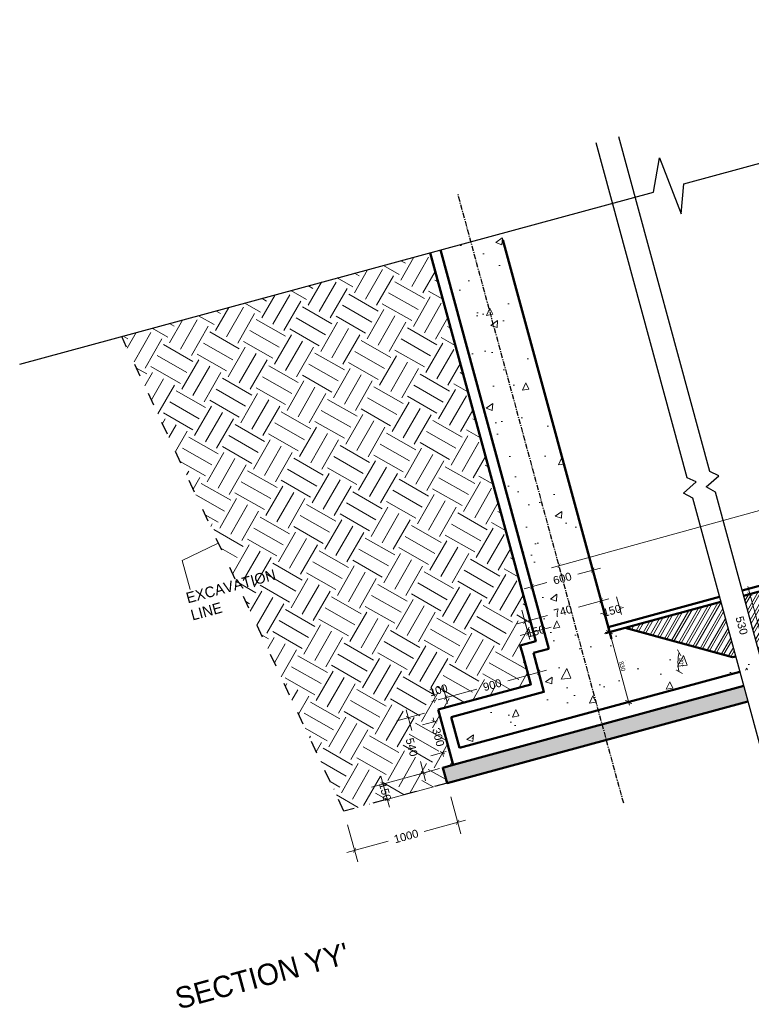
# Model space of a CAD drawing. Header units: millimetres. Extents: x -31731215 to 29997125, y -14487545 to 25622576.
# Drawn here: x 2156842 to 2163708, y -911848 to -902579 of the extents above; entities that cross this region are included whole.
import ezdxf

# ---------------------------------------------------------------- set-up
doc = ezdxf.new("R2010")
doc.units = ezdxf.units.MM
doc.header["$MEASUREMENT"] = 0
for name, pattern in [('1', [0]), ('ACAD_ISO03W100', [30, 12, -18]), ('CENTER', [2, 1.25, -0.25, 0.25, -0.25])]:
    doc.linetypes.add(name, pattern=pattern)
for name, color, linetype, lineweight in [('DIMENSION', 101, 'Continuous', 9), ('DIMENSIONS', 2, '1', 15), ('ELEV 4', 21, 'Continuous', 9), ('HATCH', 8, '1', 18), ('section think', 172, 'Continuous', 50), ('SLAB', 240, 'Continuous', 40)]:
    doc.layers.add(name, color=color, linetype=linetype, lineweight=lineweight)
doc.styles.add('2mm', font='arial.ttf')
doc.styles.add('ARIAL', font='arial.ttf')
doc.dimstyles.new('DIM 75', dxfattribs={"dimscale": 75, "dimtxt": 2, "dimasz": 0.5, "dimexe": 1.5, "dimexo": 1.75, "dimgap": 0.9, "dimtad": 1, "dimdec": 0, "dimlfac": -1, "dimrnd": 10, "dimdsep": 46, "dimtxsty": '2mm', "dimblk": 'ARCHTICK', "dimcen": 1, "dimdle": 1, "dimclrd": 256, "dimclre": 1, "dimclrt": 256, "dimadec": 0, "dimazin": 3, "dimtfac": 0.666667, "dimtdec": 0, "dimtix": 1, "dimtofl": 0, "dimtmove": 2, "dimatfit": 3, "dimfxl": 1, "dimtolj": 1, "dimlwd": 13, "dimlwe": 15, "dimarcsym": 0})
doc.dimstyles.new('FOR DETAILS', dxfattribs={"dimtxt": 40, "dimasz": 50, "dimexe": 50, "dimexo": 0, "dimgap": 10, "dimtad": 1, "dimdec": 0, "dimrnd": 10, "dimtxsty": 'ARIAL', "dimblk": 'ARCHTICK', "dimcen": 1.5, "dimdle": 30, "dimclrd": 5, "dimclre": 5, "dimclrt": 11, "dimadec": 0, "dimazin": 0, "dimtfac": 1, "dimtdec": 0, "dimtix": 1, "dimtmove": 0, "dimatfit": 3, "dimldrblk": 'OPEN90', "dimfxl": 1, "dimlwd": -1, "dimlwe": -1, "dimarcsym": 0})

# ---------------------------------------------------------------- blocks, each defined once
blk = doc.blocks.new('_ArchTick')
at = {"color": 0, "linetype": 'ByBlock', "const_width": 0.15}
blk.add_lwpolyline([(-0.5, -0.5), (0.5, 0.5)], dxfattribs=at)
blk = doc.blocks.new('*D457')
at = {"layer": 'Defpoints', "color": 0, "transparency": 16777216}
for p in [(2160880.2, -909111.1), (2160798.7, -909444.1), (2160958.9, -909400.6)]:
    blk.add_point(p, dxfattribs=at)
at = {"layer": 'DIMENSION', "lineweight": 13, "transparency": 16777216}
for p, q in [((2160720, -909154.6), (2160710.2, -909118.5)), ((2160798.7, -909444.1), (2160808.5, -909480.3))]:
    blk.add_line(p, q, dxfattribs=at)
at = {"layer": 'DIMENSION', "color": 1, "lineweight": 15, "transparency": 16777216}
for p, q in [((2160753.5, -909145.5), (2160611.4, -909184.2)), ((2160832.2, -909435), (2160690.1, -909473.6))]:
    blk.add_line(p, q, dxfattribs=at)
at = {"layer": 'DIMENSION', "lineweight": 13, "transparency": 16777216, "xscale": 37.5, "yscale": 37.5, "zscale": 37.5}
for p, rotation in [((2160720, -909154.6), 285.2086876161899), ((2160798.7, -909444.1), 105.2086876161899)]:
    blk.add_blockref('_ArchTick', p, dxfattribs=dict(at, rotation=rotation))
at = {"layer": 'DIMENSION', "transparency": 16777216, "insert": (2160759.3, -909299.4), "char_height": 75, "attachment_point": 5, "rotation": 285.20869, "style": '2mm'}
blk.add_mtext('\\A1;300', dxfattribs=at)
blk = doc.blocks.new('*D458')
at = {"layer": 'Defpoints', "color": 0, "transparency": 16777216}
for p in [(2160757.4, -909040.8), (2160898.4, -909559.2), (2160620.8, -909634.7)]:
    blk.add_point(p, dxfattribs=at)
at = {"layer": 'DIMENSION', "color": 1, "lineweight": 15, "transparency": 16777216}
for p, q in [((2160630.8, -909075.3), (2160371.3, -909145.8)), ((2160771.7, -909593.7), (2160512.2, -909664.2))]:
    blk.add_line(p, q, dxfattribs=at)
at = {"layer": 'DIMENSION', "lineweight": 13, "transparency": 16777216}
for p, q in [((2160460.2, -909043.9), (2160512.7, -909237.2)), ((2160640.5, -909707.1), (2160591.5, -909527.2))]:
    blk.add_line(p, q, dxfattribs=at)
at = {"layer": 'DIMENSION', "lineweight": 13, "transparency": 16777216, "xscale": 37.5, "yscale": 37.5, "zscale": 37.5}
for p, rotation in [((2160479.8, -909116.3), 105.2086876161761), ((2160620.8, -909634.7), 285.2086876161762)]:
    blk.add_blockref('_ArchTick', p, dxfattribs=dict(at, rotation=rotation))
at = {"layer": 'DIMENSION', "transparency": 16777216, "insert": (2160511.2, -909393.3), "char_height": 75, "attachment_point": 5, "rotation": 285.20869, "style": '2mm'}
blk.add_mtext('\\A1;540', dxfattribs=at)
blk = doc.blocks.new('*D459')
at = {"layer": 'Defpoints', "color": 0, "transparency": 16777216}
for p in [(2160801.9, -909585.5), (2160841.2, -909730.2), (2160281.5, -909882.4)]:
    blk.add_point(p, dxfattribs=at)
at = {"layer": 'DIMENSION', "color": 1, "lineweight": 15, "transparency": 16777216}
for p, q in [((2160675.2, -909619.9), (2160133.6, -909767.1)), ((2160714.6, -909764.6), (2160173, -909911.9))]:
    blk.add_line(p, q, dxfattribs=at)
at = {"layer": 'DIMENSION', "lineweight": 13, "transparency": 16777216}
blk.add_line((2160222.5, -909665.2), (2160301.2, -909954.7), dxfattribs=at)
at = {"layer": 'DIMENSION', "lineweight": 13, "transparency": 16777216, "xscale": 37.5, "yscale": 37.5, "zscale": 37.5}
for p, rotation in [((2160242.2, -909737.6), 105.2086876161957), ((2160281.5, -909882.4), 285.2086876161957)]:
    blk.add_blockref('_ArchTick', p, dxfattribs=dict(at, rotation=rotation))
at = {"layer": 'DIMENSION', "transparency": 16777216, "insert": (2160261.9, -909810), "char_height": 75, "attachment_point": 5, "rotation": 285.20869, "style": '2mm'}
blk.add_mtext('\\A1;150', dxfattribs=at)
blk = doc.blocks.new('*D460')
at = {"layer": 'Defpoints', "color": 0, "transparency": 16777216}
for p in [(2161699, -908692.4), (2161748.7, -908875), (2160880.2, -909111.1)]:
    blk.add_point(p, dxfattribs=at)
at = {"layer": 'DIMENSION', "color": 1, "lineweight": 15, "transparency": 16777216}
for p, q in [((2161714.2, -908748.3), (2161669.5, -908583.9)), ((2160845.7, -908984.4), (2160801, -908820))]:
    blk.add_line(p, q, dxfattribs=at)
at = {"layer": 'DIMENSION', "lineweight": 13, "transparency": 16777216}
for p, q in [((2161771.4, -908672.8), (2161409.7, -908771.1)), ((2160758.2, -908948.2), (2161119.8, -908849.9))]:
    blk.add_line(p, q, dxfattribs=at)
at = {"layer": 'DIMENSION', "lineweight": 13, "transparency": 16777216, "xscale": 37.5, "yscale": 37.5, "zscale": 37.5}
for p, rotation in [((2161699, -908692.4), 15.2086876161632), ((2160830.5, -908928.5), 195.2086876161632)]:
    blk.add_blockref('_ArchTick', p, dxfattribs=dict(at, rotation=rotation))
at = {"layer": 'DIMENSION', "transparency": 16777216, "insert": (2161264.8, -908810.5), "char_height": 75, "attachment_point": 5, "rotation": 15.20869, "style": '2mm'}
blk.add_mtext('\\A1;900', dxfattribs=at)
blk = doc.blocks.new('*D461')
at = {"layer": 'Defpoints', "color": 0, "transparency": 16777216}
for p in [(2160830.5, -908928.5), (2160853.9, -909014.6), (2160757.4, -909040.8)]:
    blk.add_point(p, dxfattribs=at)
at = {"layer": 'DIMENSION', "color": 1, "lineweight": 15, "transparency": 16777216}
for p, q in [((2160819.5, -908887.9), (2160801, -908820)), ((2160723, -908914.2), (2160704.5, -908846.2))]:
    blk.add_line(p, q, dxfattribs=at)
at = {"layer": 'DIMENSION', "lineweight": 13, "transparency": 16777216}
for p, q in [((2160830.5, -908928.5), (2160866.7, -908918.7)), ((2160734, -908954.8), (2160697.9, -908964.6))]:
    blk.add_line(p, q, dxfattribs=at)
at = {"layer": 'DIMENSION', "lineweight": 13, "transparency": 16777216, "xscale": 37.5, "yscale": 37.5, "zscale": 37.5}
for p, rotation in [((2160734, -908954.8), 15.2086876161411), ((2160830.5, -908928.5), 195.2086876161412)]:
    blk.add_blockref('_ArchTick', p, dxfattribs=dict(at, rotation=rotation))
at = {"layer": 'DIMENSION', "transparency": 16777216, "insert": (2160759.9, -908859.4), "char_height": 75, "attachment_point": 5, "rotation": 15.20869, "style": '2mm'}
blk.add_mtext('\\A1;100', dxfattribs=at)
blk = doc.blocks.new('*D462')
at = {"layer": 'Defpoints', "color": 0, "transparency": 16777216}
for p in [(2161744.6, -908288.4), (2161794.1, -908470.5), (2161649.4, -908509.9)]:
    blk.add_point(p, dxfattribs=at)
at = {"layer": 'DIMENSION', "color": 1, "lineweight": 15, "transparency": 16777216}
for p, q in [((2161759.7, -908343.9), (2161715.1, -908179.8)), ((2161615, -908383.2), (2161570.4, -908219.1))]:
    blk.add_line(p, q, dxfattribs=at)
at = {"layer": 'DIMENSION', "lineweight": 13, "transparency": 16777216}
blk.add_line((2161527.5, -908347.4), (2161817, -908268.7), dxfattribs=at)
at = {"layer": 'DIMENSION', "lineweight": 13, "transparency": 16777216, "xscale": 37.5, "yscale": 37.5, "zscale": 37.5}
for p, rotation in [((2161744.6, -908288.4), 15.20868761618778), ((2161599.9, -908327.7), 195.2086876161878)]:
    blk.add_blockref('_ArchTick', p, dxfattribs=dict(at, rotation=rotation))
at = {"layer": 'DIMENSION', "transparency": 16777216, "insert": (2161672.2, -908308), "char_height": 75, "attachment_point": 5, "rotation": 15.20869, "style": '2mm'}
blk.add_mtext('\\A1;150', dxfattribs=at)
blk = doc.blocks.new('*D463')
at = {"layer": 'Defpoints', "color": 0, "transparency": 16777216}
for p in [(2162458.4, -908094.3), (2162508, -908276.5), (2162363.2, -908315.8)]:
    blk.add_point(p, dxfattribs=at)
at = {"layer": 'DIMENSION', "color": 1, "lineweight": 15, "transparency": 16777216}
for p, q in [((2162473.5, -908149.8), (2162428.9, -907985.7)), ((2162328.8, -908189.1), (2162284.2, -908025.1))]:
    blk.add_line(p, q, dxfattribs=at)
at = {"layer": 'DIMENSION', "lineweight": 13, "transparency": 16777216}
for p, q in [((2162458.4, -908094.3), (2162494.6, -908084.5)), ((2162313.7, -908133.6), (2162277.5, -908143.5))]:
    blk.add_line(p, q, dxfattribs=at)
at = {"layer": 'DIMENSION', "lineweight": 13, "transparency": 16777216, "xscale": 37.5, "yscale": 37.5, "zscale": 37.5}
for p, rotation in [((2162458.4, -908094.3), 195.2086876161841), ((2162313.7, -908133.6), 15.20868761618402)]:
    blk.add_blockref('_ArchTick', p, dxfattribs=dict(at, rotation=rotation))
at = {"layer": 'DIMENSION', "transparency": 16777216, "insert": (2162386.1, -908114), "char_height": 75, "attachment_point": 5, "rotation": 15.20869, "style": '2mm'}
blk.add_mtext('\\A1;150', dxfattribs=at)
blk = doc.blocks.new('*D456')
at = {"layer": 'Defpoints', "color": 0, "transparency": 16777216}
for p in [(2162334.6, -908323.6), (2163004.4, -908567.4), (2163341.7, -908597.4), (2163341.7, -908597.4), (2162959.5, -908701.3)]:
    blk.add_point(p, dxfattribs=at)
at = {"layer": 'DIMENSIONS', "color": 5, "transparency": 16777216}
blk.add_arc((2163341.7, -908597.4), 338.6, 164.79159, 195.20869, dxfattribs=at)
at = {"layer": 'DIMENSIONS', "color": 5, "transparency": 16777216, "xscale": 50, "yscale": 50, "zscale": 50}
for p, rotation in [((2163014.9, -908508.5), 74.79159348532038), ((2163014.9, -908686.2), 285.2086876161541)]:
    blk.add_blockref('_ArchTick', p, dxfattribs=dict(at, rotation=rotation))
at = {"layer": 'DIMENSIONS', "color": 11, "lineweight": 50, "transparency": 16777216, "insert": (2163033.5, -908597.4), "char_height": 40, "attachment_point": 5, "rotation": 270.00014, "style": 'ARIAL'}
blk.add_mtext('30°', dxfattribs=at)
blk = doc.blocks.new('_Open90')
at = {"color": 0, "linetype": 'ByBlock', "lineweight": -2}
for p, q in [((0, 0), (-1, 0)), ((-0.5, 0.5), (0, 0)), ((0, 0), (-0.5, -0.5))]:
    blk.add_line(p, q, dxfattribs=at)
blk = doc.blocks.new('*D464')
at = {"layer": 'Defpoints', "color": 0, "transparency": 16777216}
for p in [(2163675.8, -907959), (2163675.8, -907959), (2163814.5, -908468.8)]:
    blk.add_point(p, dxfattribs=at)
at = {"layer": 'DIMENSION', "lineweight": 13, "transparency": 16777216}
blk.add_line((2163834.1, -908541.2), (2163656.2, -907886.6), dxfattribs=at)
at = {"layer": 'DIMENSION', "color": 1, "lineweight": 15, "transparency": 16777216}
for p, q in [((2163802.5, -907924.5), (2163784.4, -907929.4)), ((2163941.1, -908434.4), (2163923, -908439.3))]:
    blk.add_line(p, q, dxfattribs=at)
at = {"layer": 'DIMENSION', "lineweight": 13, "transparency": 16777216, "xscale": 37.5, "yscale": 37.5, "zscale": 37.5}
for p, rotation in [((2163675.8, -907959), 105.2086876161809), ((2163814.5, -908468.8), 285.2086876161809)]:
    blk.add_blockref('_ArchTick', p, dxfattribs=dict(at, rotation=rotation))
at = {"layer": 'DIMENSION', "transparency": 16777216, "insert": (2163600.3, -908253.3), "char_height": 75, "attachment_point": 5, "rotation": 285.20869, "style": '2mm'}
blk.add_mtext('\\A1;530', dxfattribs=at)
blk = doc.blocks.new('*D465')
at = {"layer": 'Defpoints', "color": 0, "transparency": 16777216}
for p in [(2162283.6, -908023.1), (2162363.2, -908315.8), (2161649.4, -908509.9)]:
    blk.add_point(p, dxfattribs=at)
at = {"layer": 'DIMENSION', "color": 1, "lineweight": 15, "transparency": 16777216}
for p, q in [((2162328.8, -908189.1), (2162254.1, -907914.6)), ((2161615, -908383.2), (2161540.3, -908108.6))]:
    blk.add_line(p, q, dxfattribs=at)
at = {"layer": 'DIMENSION', "lineweight": 13, "transparency": 16777216}
for p, q in [((2162356, -908003.4), (2162071.4, -908080.8)), ((2161497.4, -908236.9), (2161782.1, -908159.5))]:
    blk.add_line(p, q, dxfattribs=at)
at = {"layer": 'DIMENSION', "lineweight": 13, "transparency": 16777216, "xscale": 37.5, "yscale": 37.5, "zscale": 37.5}
for p, rotation in [((2162283.6, -908023.1), 15.20868761617528), ((2161569.8, -908217.2), 195.2086876161753)]:
    blk.add_blockref('_ArchTick', p, dxfattribs=dict(at, rotation=rotation))
at = {"layer": 'DIMENSION', "transparency": 16777216, "insert": (2161926.7, -908120.1), "char_height": 75, "attachment_point": 5, "rotation": 15.20869, "style": '2mm'}
blk.add_mtext('\\A1;740', dxfattribs=at)
blk = doc.blocks.new('*D466')
at = {"layer": 'Defpoints', "color": 0, "transparency": 16777216}
for p in [(2162205.4, -907735.2), (2162249, -907895.8), (2161680, -908050.6)]:
    blk.add_point(p, dxfattribs=at)
at = {"layer": 'DIMENSION', "color": 1, "lineweight": 15, "transparency": 16777216}
for p, q in [((2162214.6, -907769.2), (2162175.9, -907626.7)), ((2161645.5, -907923.9), (2161606.8, -907781.4))]:
    blk.add_line(p, q, dxfattribs=at)
at = {"layer": 'DIMENSION', "lineweight": 13, "transparency": 16777216}
for p, q in [((2162277.8, -907715.6), (2162066, -907773.1)), ((2161563.9, -907909.6), (2161775.7, -907852))]:
    blk.add_line(p, q, dxfattribs=at)
at = {"layer": 'DIMENSION', "lineweight": 13, "transparency": 16777216, "xscale": 37.5, "yscale": 37.5, "zscale": 37.5}
for p, rotation in [((2162205.4, -907735.2), 15.2086876161721), ((2161636.3, -907889.9), 195.2086876161721)]:
    blk.add_blockref('_ArchTick', p, dxfattribs=dict(at, rotation=rotation))
at = {"layer": 'DIMENSION', "transparency": 16777216, "insert": (2161920.8, -907812.6), "char_height": 75, "width": 200.857, "attachment_point": 5, "rotation": 15.20869, "style": '2mm'}
blk.add_mtext('\\A1;600', dxfattribs=at)
blk = doc.blocks.new('*D470')
at = {"layer": 'Defpoints', "color": 0, "transparency": 16777216}
for p in [(2167580, -906119.5), (2167580, -906119.5), (2161890.2, -907693.8)]:
    blk.add_point(p, dxfattribs=at)
at = {"layer": 'ELEV 4', "color": 1, "lineweight": 15, "transparency": 16777216}
for p, q in [((2167545, -905993), (2167550, -906011.1)), ((2161855.2, -907567.3), (2161860.2, -907585.4))]:
    blk.add_line(p, q, dxfattribs=at)
at = {"layer": 'ELEV 4', "lineweight": 13, "transparency": 16777216}
for p, q in [((2167652.3, -906099.5), (2164870.3, -906869.3)), ((2161817.9, -907713.8), (2164599.9, -906944))]:
    blk.add_line(p, q, dxfattribs=at)
at = {"layer": 'ELEV 4', "lineweight": 13, "transparency": 16777216, "xscale": 33.75, "yscale": 33.75, "zscale": 33.75}
for p, rotation in [((2167580, -906119.5), 15.46584766612798), ((2161890.2, -907693.8), 195.465847666128)]:
    blk.add_blockref('_ArchTick', p, dxfattribs=dict(at, rotation=rotation))
at = {"layer": 'ELEV 4', "transparency": 16777216, "insert": (2164735.1, -906906.6), "char_height": 48.75, "attachment_point": 5, "rotation": 15.46585, "style": '2mm'}
blk.add_mtext('\\A1;8500', dxfattribs=at)
blk = doc.blocks.new('*D471')
at = {"layer": 'Defpoints', "color": 0, "transparency": 16777216}
for p in [(2162363.2, -908315.8), (2162541.2, -908970.4), (2162541.2, -908970.4)]:
    blk.add_point(p, dxfattribs=at)
at = {"layer": 'DIMENSIONS', "color": 5, "transparency": 16777216}
for p, q in [((2162355.3, -908286.9), (2162549.1, -908999.4)), ((2162363.2, -908315.8), (2162315, -908328.9)), ((2162541.2, -908970.4), (2162492.9, -908983.5))]:
    blk.add_line(p, q, dxfattribs=at)
at = {"layer": 'DIMENSIONS', "color": 5, "transparency": 16777216, "xscale": 50, "yscale": 50, "zscale": 50}
for p, rotation in [((2162363.2, -908315.8), 105.2086876161842), ((2162541.2, -908970.4), 285.2086876161842)]:
    blk.add_blockref('_ArchTick', p, dxfattribs=dict(at, rotation=rotation))
at = {"layer": 'DIMENSIONS', "color": 11, "lineweight": 50, "transparency": 16777216, "insert": (2162481.6, -908635.1), "char_height": 40, "attachment_point": 5, "rotation": 285.20869, "style": 'ARIAL'}
blk.add_mtext('830', dxfattribs=at)
blk = doc.blocks.new('*D472')
at = {"layer": 'Defpoints', "color": 0, "transparency": 16777216}
for p in [(2160841.2, -909730.2), (2159876.3, -909992.5), (2160940.9, -910096.9)]:
    blk.add_point(p, dxfattribs=at)
at = {"layer": 'DIMENSIONS', "color": 1, "lineweight": 15, "transparency": 16777216}
for p, q in [((2160875.7, -909856.9), (2160970.4, -910205.5)), ((2159910.7, -910119.2), (2160005.5, -910467.8))]:
    blk.add_line(p, q, dxfattribs=at)
at = {"layer": 'DIMENSIONS', "lineweight": 13, "transparency": 16777216}
for p, q in [((2161013.3, -910077.2), (2160628.1, -910181.9)), ((2159903.6, -910378.9), (2160288.8, -910274.2))]:
    blk.add_line(p, q, dxfattribs=at)
at = {"layer": 'DIMENSIONS', "lineweight": 13, "transparency": 16777216, "xscale": 37.5, "yscale": 37.5, "zscale": 37.5}
for p, rotation in [((2160940.9, -910096.9), 15.20868761617444), ((2159975.9, -910359.2), 195.2086876161745)]:
    blk.add_blockref('_ArchTick', p, dxfattribs=dict(at, rotation=rotation))
at = {"layer": 'DIMENSIONS', "transparency": 16777216, "insert": (2160458.4, -910228.1), "char_height": 75, "attachment_point": 5, "rotation": 15.20869, "style": '2mm'}
blk.add_mtext('\\A1;1000', dxfattribs=at)

msp = doc.modelspace()

# ---------------------------------------------------------------- hatches: boundary and pattern name
at = {"layer": 'DIMENSIONS'}
h = msp.add_hatch(dxfattribs=at)
h.set_pattern_fill('ANSI32', color=253, scale=7, angle=15.2086876)
h.set_pattern_definition([(60.208688, (1684036.23, -1343275.594), (-57.863285, 33.1269656), []), (60.208688, (1684066.56, -1343267.35), (-57.863285, 33.1269656), [])])
h.paths.add_polyline_path([(2163617.875, -907974.714), (2163756.489, -908484.596), (2164055.699, -908403.253), (2163917.084, -907893.371)])
h.paths.add_polyline_path([(2163703.159, -908334.975), (2163647.462, -908130.099), (2163498.322, -908170.644), (2163554.019, -908375.52)], flags=9)
h.paths.add_polyline_path([(2164105.754, -908104.583), (2164052.168, -907899.144), (2163902.619, -907938.151), (2163956.204, -908143.59)], flags=9)
at = {"layer": 'HATCH'}
h = msp.add_hatch(dxfattribs=at)
h.set_pattern_fill('AR-CONC', color=256, scale=4, angle=15.2086876)
h.set_pattern_definition([(65.2087, (2135778.3, -917540.15), (719.941, 129.651), [76.2, -838.2]), (10.2087, (2135778.3, -917540.15), (-336.52, 700.479), [60.96, -670.562]), (115.6601, (2135838.3, -917529.34), (383.421, 830.13), [64.76, -712.361]), (61.393, (2135725, -917344.1), (1090.457, 122.175), [114.3, -1257.3]), (111.8442, (2135815.8, -917333.9), (656.723, 1204.16), [97.14, -1068.542]), (6.393, (2135725, -917344.1), (656.723, 1204.16), [91.44, -1005.84]), (36.2087, (2135836.35, -917366.43), (692.529, -235.639), [76.2, -838.2]), (341.2087, (2135836.35, -917366.4), (45.274, 775.8), [60.96, -670.56]), (86.6601, (2135894.06, -917386.1), (737.803, 540.161), [64.76, -712.36]), (52.7087, (2135778.28, -917540.15), (-76.8054, 329.6156), [0, -662.432, 0, -680.72, 0, -673.1]), (22.7087, (2135778.3, -917540.15), (152.794, 456.8044), [0, -388.112, 0, -647.192, 0, -256.54]), (342.7087, (2135559.65, -917599.58), (529.3785, 120.1685), [0, -254, 0, -792.48, 0, -1051.56]), (332.7087, (2135461.6, -917626.24), (545.084, 253.582), [0, -330.2, 0, -526.288, 0, -746.76])])
h.paths.add_polyline_path([(2160971.76, -904683.093), (2160778.764, -904735.56), (2161794.136, -908470.509), (2161649.389, -908509.86), (2161748.654, -908874.995), (2160880.175, -909111.097), (2160958.875, -909400.59), (2162165.096, -909072.671)])
h.paths.add_polyline_path([(2168114.733, -906752.212), (2167969.987, -906791.562), (2167641.821, -905584.434), (2167448.825, -905636.901), (2167954.957, -907498.658), (2169511.108, -907075.608), (2169471.757, -906930.861), (2169121.827, -907025.992)])
h.paths.add_polyline_path([(2166954.615, -903056.613), (2166761.62, -903109.08), (2167396.282, -905443.625), (2167589.277, -905391.158)])
h.paths.add_polyline_path([(2166761.62, -903109.08), (2166568.625, -903161.547), (2167203.287, -905496.092), (2167396.282, -905443.625)])
h.paths.add_polyline_path([(2165020.676, -908140.918), (2163331.967, -908600.005), (2162324.873, -908326.225), (2162363.218, -908315.801), (2161347.846, -904580.851), (2160971.76, -904683.093), (2162165.096, -909072.671), (2165060.026, -908285.664)])
h.paths.add_polyline_path([(2166709.385, -907681.831), (2165020.676, -908140.918), (2165060.026, -908285.664), (2167954.957, -907498.658), (2167448.825, -905636.901), (2167255.83, -905689.369), (2167583.996, -906896.496), (2167439.25, -906935.847)])
h = msp.add_hatch(dxfattribs=at)
h.set_pattern_fill('EARTH', color=252, scale=50, angle=60.2086876)
h.set_pattern_definition([(60.2087, (2086959.82, -920041.83), (-117.792, 433.2869), [317.5, -317.5]), (60.2087, (2086856.5, -919982.68), (-117.792, 433.2869), [317.5, -317.5]), (60.2087, (2086753.17, -919923.52), (-117.792, 433.2869), [317.5, -317.5]), (150.2087, (2086738.45, -919869.36), (-433.2869, -117.792), [317.5, -317.5]), (150.2087, (2086797.6, -919766.03), (-433.2869, -117.792), [317.5, -317.5]), (150.2087, (2086856.76, -919662.7), (-433.2869, -117.792), [317.5, -317.5])])
h.paths.add_polyline_path([(2160682.267, -904761.794), (2157795.738, -905546.516), (2159876.25, -909992.549), (2160841.227, -909730.213), (2160801.876, -909585.467), (2160898.374, -909559.233), (2160757.443, -909040.833), (2161625.923, -908804.731), (2161552.891, -908536.093), (2161526.658, -908439.596), (2161671.404, -908400.245)])
h = msp.add_hatch(dxfattribs=at)
h.set_pattern_fill('ANSI32', color=253, scale=7, angle=15.2086876)
h.set_pattern_definition([(60.20869, (2143080.24, -931550.31), (-57.86329, 33.12697), []), (60.20869, (2143110.57, -931542.067), (-57.86329, 33.12697), [])])
h.paths.add_polyline_path([(2165267.985, -907526.12), (2164616.659, -907703.187), (2164664.841, -907690.089)], flags=16)
h.paths.add_polyline_path([(2167439.25, -906935.847), (2166944.746, -907070.281), (2166778.552, -907528.061), (2166675.219, -907556.153), (2166709.385, -907681.831)])
h.paths.add_polyline_path([(2166944.746, -907070.281), (2166836.389, -907099.738), (2166731.476, -907438.852), (2166649.396, -907461.166), (2166675.219, -907556.153), (2166778.552, -907528.061)], flags=17)
h.paths.add_polyline_path([(2166836.389, -907099.738), (2166765.695, -907118.957), (2166621.412, -907158.181), (2166570.77, -907171.949), (2166649.396, -907461.166), (2166731.476, -907438.852)], flags=16)
h.paths.add_polyline_path([(2166765.695, -907118.957), (2166681.777, -907141.771), (2166649.809, -907246.954), (2166595.197, -907261.801), (2166570.77, -907171.949), (2166621.412, -907158.181)], flags=0)
h.paths.add_polyline_path([(2166681.777, -907141.771), (2166570.77, -907171.949), (2166595.197, -907261.801), (2166649.809, -907246.954)], flags=0)
h.paths.add_polyline_path([(2166570.77, -907171.949), (2166513.552, -907187.504), (2166506.549, -907285.9), (2166595.197, -907261.801)])
h.paths.add_polyline_path([(2166595.197, -907261.801), (2166506.549, -907285.9), (2166501.574, -907355.788), (2166538.424, -907491.335), (2166649.396, -907461.166), (2166635.315, -907409.369)])
h.paths.add_polyline_path([(2166513.552, -907187.504), (2166459.798, -907202.117), (2166484.225, -907291.969), (2166506.549, -907285.9)])
h.paths.add_polyline_path([(2166506.549, -907285.9), (2166484.225, -907291.969), (2166501.574, -907355.788)], flags=17)
h.paths.add_polyline_path([(2166649.396, -907461.166), (2166538.424, -907491.335), (2166564.247, -907586.321), (2166675.219, -907556.153)])
h.paths.add_polyline_path([(2166675.219, -907556.153), (2166564.247, -907586.321), (2166598.413, -907711.999), (2166709.385, -907681.831)])
h.paths.add_polyline_path([(2166454.906, -907203.447), (2164288.601, -907792.372), (2164427.215, -908302.254), (2166593.521, -907713.329)])
h.paths.add_polyline_path([(2168983.212, -906516.11), (2168114.733, -906752.212), (2169121.827, -907025.992), (2169022.563, -906660.856)])
h.paths.add_polyline_path([(2171319.692, -906082.702), (2171268.612, -905894.808), (2170720.17, -906043.906), (2170759.521, -906188.653), (2170858.785, -906553.788)])
h.paths.add_polyline_path([(2163544.195, -908542.309), (2163405.58, -908032.427), (2162507.964, -908276.45), (2163381.032, -908513.795)])
h = msp.add_hatch(dxfattribs=at)
h.set_pattern_fill('AR-SAND', color=0, scale=3, angle=15.2086876)
h.set_pattern_definition([(52.7087, (2135748.7, -917431.31), (-43.1491, 140.4225), [0, -115.824, 0, -129.54, 0, -123.825]), (22.7087, (2135748.7, -917431.31), (73.7193, 242.8936), [0, -62.484, 0, -104.394, 0, -40.005]), (342.7087, (2135658.25, -917455.9), (228.87366, 62.66767), [0, -38.1, 0, -137.16, 0, -179.07]), (332.7087, (2135658.25, -917455.9), (203.4996, 124.6289), [0, -19.05, 0, -89.916, 0, -102.87])])
h.paths.add_polyline_path([(2162201.093, -909205.08), (2160898.374, -909559.233), (2160801.876, -909585.467), (2160841.227, -909730.213), (2162240.443, -909349.827)])
h.paths.add_polyline_path([(2167990.953, -907631.067), (2165096.023, -908418.074), (2165135.373, -908562.82), (2168030.303, -907775.814)])
h.paths.add_polyline_path([(2168955.93, -907368.732), (2167990.953, -907631.067), (2168030.303, -907775.814), (2168995.28, -907513.478)])
h.paths.add_polyline_path([(2163658.892, -908964.212), (2163619.541, -908819.465), (2162201.093, -909205.08), (2162240.443, -909349.827)])

# ---------------------------------------------------------------- linework, layer by layer
for points in [[(2156841.592, -905805.907), (2162775.66, -904192.69), (2162829.501, -903873.061), (2163032.696, -904397.689), (2163057.115, -904116.175), (2168709.727, -902579.474)], [(2163899.801, -909850.375), (2163141.652, -907061.593), (2163055.74, -907012.408), (2163172.473, -906908.132), (2163089.185, -906868.597), (2162236.594, -903732.423)], [(2164112.096, -909792.662), (2163353.947, -907003.879), (2163268.035, -906954.694), (2163384.768, -906850.419), (2163301.479, -906810.883), (2162448.889, -903674.709)]]:
    msp.add_lwpolyline(points)
at = {"color": 252, "linetype": 'CENTER', "ltscale": 40}
msp.add_lwpolyline([(2162495.145, -909919.159), (2160944.545, -904215.421)], dxfattribs=at)
at = {"linetype": 'ACAD_ISO03W100', "ltscale": 10}
msp.add_lwpolyline([(2160841.227, -909730.213), (2159876.25, -909992.549), (2157795.738, -905546.516)], dxfattribs=at)
at = {"layer": 'DIMENSIONS'}
msp.add_lwpolyline([(2158435.135, -907914.851), (2158361.23, -907643.001), (2158693.29, -907483.974)], dxfattribs=at)
at = {"layer": 'section think', "lineweight": 50}
for points in [[(2161552.891, -908536.093), (2161526.658, -908439.596), (2161671.404, -908400.245), (2160682.267, -904761.794)], [(2163604.758, -907926.465), (2164675.949, -907635.254)], [(2163617.875, -907974.714), (2164689.066, -907683.503)], [(2162350.101, -908267.552), (2163392.463, -907984.178)], [(2162324.873, -908326.225), (2163405.58, -908032.427)], [(2161552.891, -908536.093), (2161625.923, -908804.731), (2160757.443, -909040.833)], [(2160898.374, -909559.233), (2163619.324, -908818.668)], [(2160898.374, -909559.233), (2160801.876, -909585.467), (2160841.227, -909730.213), (2163658.892, -908964.212)], [(2160757.443, -909040.833), (2160898.374, -909559.233)]]:
    msp.add_lwpolyline(points, dxfattribs=at)
at = {"layer": 'SLAB', "lineweight": 50}
for points in [[(2162379.809, -908376.831), (2162379.809, -908376.831), (2162379.809, -908376.831), (2161364.438, -904641.882)], [(2160778.764, -904735.56), (2161794.136, -908470.509)], [(2162507.964, -908276.45), (2162363.218, -908315.801)], [(2162507.964, -908276.45), (2163515.058, -908550.23)], [(2161794.136, -908470.509), (2161649.389, -908509.86)], [(2161649.389, -908509.86), (2161748.654, -908874.995), (2160880.175, -909111.097)], [(2163515.058, -908550.23), (2163544.195, -908542.309)], [(2160958.875, -909400.59), (2160958.875, -909400.59), (2163583.545, -908687.056)], [(2160880.175, -909111.097), (2160958.875, -909400.59)]]:
    msp.add_lwpolyline(points, dxfattribs=at)

# ---------------------------------------------------------------- texts
at = {"layer": 'DIMENSIONS', "attachment_point": 1, "rotation": 15.2086876}
for s, width, insert, char_height in [('EXCAVATION LINE', 876.981, (2158388.486, -907950.218), 100), ("SECTION YY'", 3396.69704, (2158277.073, -911657.977), 200)]:
    msp.add_mtext_dynamic_manual_height_columns(s, width=width, gutter_width=12.5, heights=[0], dxfattribs=dict(at, insert=insert, char_height=char_height))

# ---------------------------------------------------------------- dimensions: what is measured, and where the dimension line sits
at = {"layer": 'DIMENSION'}
for base, p1, p2, angle, text, picture, middle in [((2162205.386, -907735.23), (2161679.967, -908050.551), (2162249.049, -907895.842), 15.2086876, '600', '*D466', (2161920.845, -907812.585)), ((2163675.84, -907958.955), (2163814.455, -908468.837), (2163675.84, -907958.955), 105.2086876, '530', '*D464', (2163600.334, -908253.265)), ((2160620.78, -909634.699), (2160757.443, -909040.833), (2160898.374, -909559.233), 285.2086876, '540', '*D458', (2160511.218, -909393.313))]:
    dim = msp.add_linear_dim(base=base, p1=p1, p2=p2, angle=angle, text=text, dimstyle='DIM 75', override={"dimtxt": 1, "dimtad": 0, "dimrnd": 5, "dimfxl": 0.75}, dxfattribs=at)
    dim.commit()
    dim.dimension.update_dxf_attribs({"geometry": picture, "text_midpoint": middle, "dimtype": 161})
for p1, p2, distance, picture, middle in [((2161649.389, -908509.86), (2162363.218, -908315.801), 303.308, '*D465', (2161926.735, -908120.145)), ((2162363.218, -908315.801), (2162507.964, -908276.45), 188.764, '*D463', (2162386.072, -908113.973)), ((2160880.175, -909111.097), (2161748.654, -908874.995), 189.194, '*D460', (2161264.782, -908810.478)), ((2160880.175, -909111.097), (2160958.875, -909400.59), -165.993, '*D457', (2160759.345, -909299.39))]:
    dim = msp.add_aligned_dim(p1=p1, p2=p2, distance=distance, dimstyle='DIM 75', override={"dimtxt": 1, "dimtad": 0, "dimrnd": 5, "dimfxl": 0.75}, dxfattribs=at)
    dim.commit()
    dim.dimension.update_dxf_attribs({"geometry": picture, "text_midpoint": middle})
for base, p1, p2, angle, picture, middle in [((2161744.616, -908288.357), (2161649.389, -908509.86), (2161794.136, -908470.509), 15.2086876, '*D462', (2161672.243, -908308.032)), ((2160830.542, -908928.529), (2160757.443, -909040.833), (2160853.941, -909014.599), 15.2086876, '*D461', (2160759.859, -908859.386)), ((2160281.54, -909882.368), (2160801.876, -909585.467), (2160841.227, -909730.213), 285.2086876, '*D459', (2160261.865, -909809.995))]:
    dim = msp.add_linear_dim(base=base, p1=p1, p2=p2, angle=angle, dimstyle='DIM 75', override={"dimtxt": 1, "dimtad": 0, "dimrnd": 5, "dimfxl": 0.75}, dxfattribs=at)
    dim.commit()
    dim.dimension.update_dxf_attribs({"geometry": picture, "text_midpoint": middle, "dimtype": 161})
at = {"layer": 'DIMENSIONS', "lineweight": 50}
dim = msp.add_aligned_dim(p1=(2162363.218, -908315.801), p2=(2162541.183, -908970.429), distance=0, text='830', dimstyle='FOR DETAILS', dxfattribs=at)
dim.commit()
dim.dimension.update_dxf_attribs({"geometry": '*D471', "text_midpoint": (2162481.571, -908635.13)})
dim = msp.add_angular_dim_2l(base=(2163004.375, -908567.441), line1=((2163341.684, -908597.363), (2162959.53, -908701.254)), line2=((2162334.59, -908323.583), (2163341.684, -908597.363)), dimstyle='FOR DETAILS', dxfattribs=at)
dim.commit()
dim.dimension.update_dxf_attribs({"geometry": '*D456', "text_midpoint": (2163033.487, -908597.364)})
at = {"layer": 'DIMENSIONS'}
dim = msp.add_aligned_dim(p1=(2159876.25, -909992.549), p2=(2160841.227, -909730.213), distance=-380, dimstyle='DIM 75', override={"dimtxt": 1, "dimtad": 0, "dimrnd": 5, "dimfxl": 0.75}, dxfattribs=at)
dim.commit()
dim.dimension.update_dxf_attribs({"geometry": '*D472', "text_midpoint": (2160458.426, -910228.072)})
at = {"layer": 'ELEV 4'}
dim = msp.add_aligned_dim(p1=(2161890.164, -907693.793), p2=(2167580.025, -906119.507), distance=0, text='8500', dimstyle='DIM 75', override={"dimtxt": 0.65, "dimasz": 0.45, "dimtad": 0, "dimfxl": 0.75}, dxfattribs=at)
dim.commit()
dim.dimension.update_dxf_attribs({"geometry": '*D470', "text_midpoint": (2164735.095, -906906.65)})

doc.saveas('drawing.dxf')
